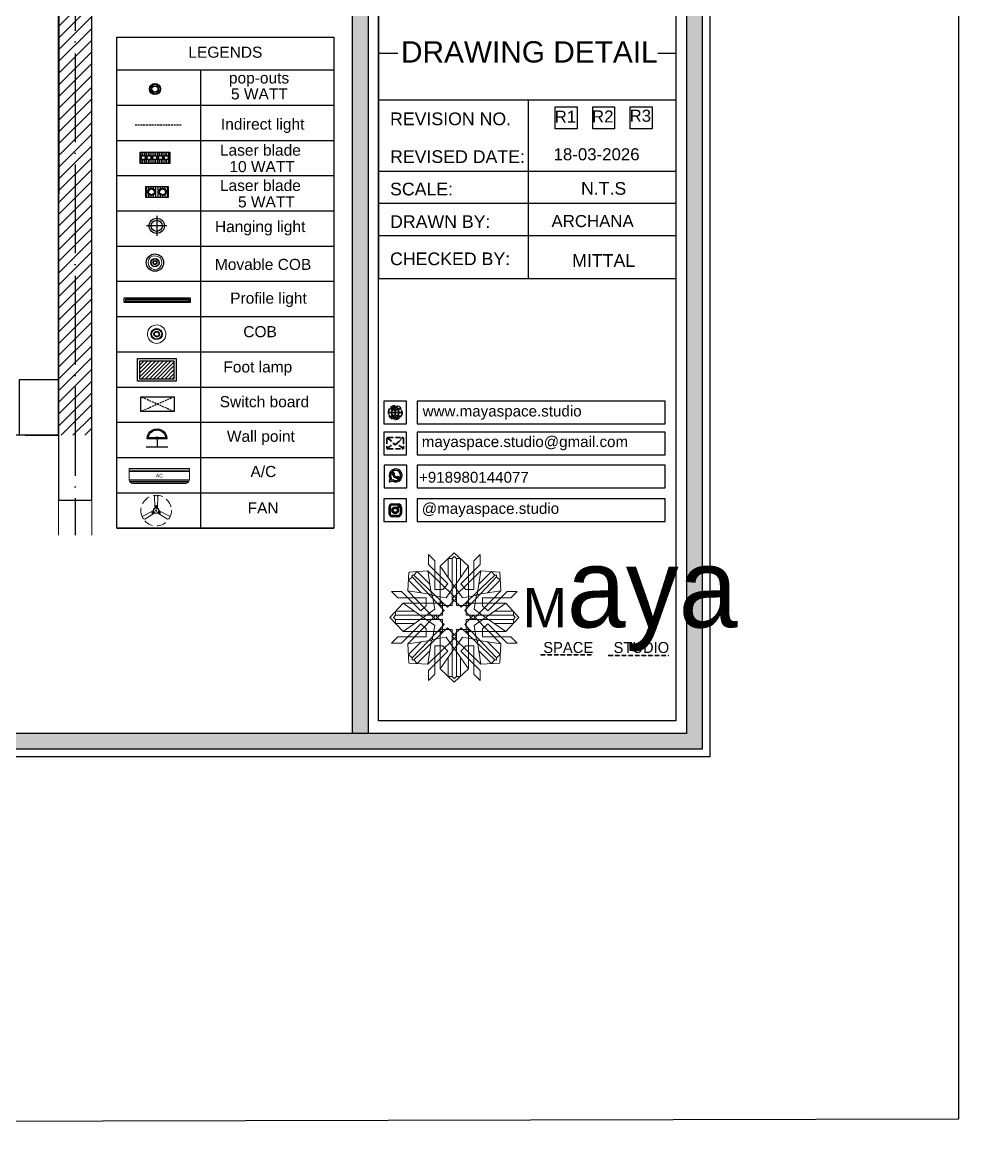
# Model space of a CAD drawing. Header units: millimetres. Extents: x 56222 to 3066687, y -650199 to -121287.
# Drawn here: x 130171.9 to 130425.3, y -185618 to -185314.3 of the extents above; entities that cross this region are included whole.
import ezdxf
from ezdxf.enums import TextEntityAlignment as Align

# ---------------------------------------------------------------- set-up
doc = ezdxf.new("R2010")
doc.units = ezdxf.units.MM
doc.header["$MEASUREMENT"] = 0
for name, pattern in [('00 . GROUND FLOOR$0$DASHED', [0.75, 0.5, -0.25]), ('ACAD_ISO04W100', [30, 24, -3, 0, -3]), ('DASHED', [0.75, 0.5, -0.25]), ('DASHED2', [0.375, 0.25, -0.125]), ('DASHEDX2', [1.5, 1, -0.5])]:
    doc.linetypes.add(name, pattern=pattern)
doc.layers.add('09ELECTRICAL', color=5, linetype='Continuous')
for name, color, linetype, lineweight in [('COLUMN', 1, 'Continuous', 30), ('Dimension', 10, 'DASHEDX2', 20), ('ELEC-wires', 1, 'DASHED2', 13), ('Electrical', 84, 'Continuous', 30), ('FIRST FLOOR', 7, 'Continuous', 9), ('FIRST FLOOR_( PLine )_', 251, 'Continuous', 30), ('FURNITURE', 32, 'Continuous', 9), ('GROUND FLOOR', 7, 'Continuous', 9), ('GROUND FLOOR  ( HATCH )', 251, 'Continuous', 9), ('NAME PLATE', 7, 'Continuous', 25), ('TILE', 14, 'Continuous', 9), ('X_PLOT', 1, 'Continuous', 9)]:
    doc.layers.add(name, color=color, linetype=linetype, lineweight=lineweight)
doc.layers.add('XX~SLAB ( PLINE )', color=251, linetype='Continuous', plot=False)
doc.styles.add('Arial', font='arial.ttf')
doc.styles.get("Standard").update_dxf_attribs({"font": 'arial.ttf', "height": 6})

# ---------------------------------------------------------------- blocks, each defined once
blk = doc.blocks.new('FSFSF')
at = {"color": 42, "lineweight": 5, "true_color": 0xe0ac11}
for p, q in [((28600.03, 143.51), (28600.03, 140.16)), ((28602.15, 141.41), (28600.03, 143.51)), ((28603.86, 139.69), (28608.58, 144.08)), ((28607.9, 142.22), (28606.58, 142.22)), ((28606.58, 142.22), (28606.58, 135.84)), ((28607.9, 142.22), (28608.58, 142.85)), ((28607.9, 142.22), (28607.9, 126.58)), ((28613.31, 139.69), (28608.58, 144.08)), ((28609.27, 142.22), (28608.59, 142.85)), ((28609.27, 142.22), (28609.27, 126.58)), ((28609.27, 142.22), (28610.59, 142.22)), ((28610.59, 142.22), (28610.59, 135.84)), ((28615.02, 141.41), (28617.14, 143.51)), ((28617.14, 143.51), (28617.14, 140.16)), ((28599.8, 138.06), (28593.54, 137.71)), ((28596.24, 137.86), (28595.12, 136.69)), ((28596.24, 137.86), (28600.47, 133.65)), ((28601.03, 130), (28599.8, 138.06)), ((28599.8, 138.05), (28608.58, 129.56)), ((28606.47, 133.76), (28600.03, 140.16)), ((28602.15, 141.41), (28602.15, 131.95)), ((28603.86, 126.58), (28603.86, 139.69)), ((28603.86, 139.69), (28608.58, 133.02)), ((28613.31, 139.69), (28608.59, 133.02)), ((28617.37, 138.05), (28608.59, 129.56)), ((28610.7, 133.76), (28617.14, 140.16)), ((28613.31, 126.58), (28613.31, 139.69)), ((28615.02, 141.41), (28615.02, 131.95)), ((28616.14, 130), (28617.37, 138.06)), ((28620.93, 137.86), (28616.7, 133.65)), ((28617.37, 138.06), (28623.63, 137.71)), ((28620.93, 137.86), (28622.05, 136.69)), ((28593.19, 131.45), (28593.54, 137.71)), ((28593.39, 135), (28594.56, 136.12)), ((28593.39, 135), (28597.6, 130.78)), ((28595.12, 136.69), (28594.53, 136.69)), ((28594.56, 136.12), (28594.56, 136.71)), ((28605.17, 124.98), (28594.56, 136.12)), ((28606.27, 126.08), (28595.12, 136.69)), ((28610.9, 126.08), (28622.05, 136.69)), ((28612.02, 124.98), (28622.62, 136.12)), ((28623.8, 135), (28619.59, 130.78)), ((28622.05, 136.69), (28622.64, 136.69)), ((28622.62, 136.12), (28622.62, 136.71)), ((28623.8, 135), (28622.62, 136.12)), ((28624, 131.45), (28623.65, 137.71)), ((28587.73, 131.22), (28591.08, 131.22)), ((28589.84, 129.1), (28587.73, 131.22)), ((28597.49, 124.78), (28591.08, 131.22)), ((28593.19, 131.45), (28601.69, 122.67)), ((28601.25, 130.22), (28593.19, 131.45)), ((28604.75, 131.95), (28602.15, 131.95)), ((28606.47, 133.76), (28604.75, 131.95)), ((28605.86, 129.18), (28608.58, 133.02)), ((28611.31, 129.18), (28608.59, 133.02)), ((28610.7, 133.76), (28612.42, 131.95)), ((28612.42, 131.95), (28615.02, 131.95)), ((28623.99, 131.45), (28615.5, 122.67)), ((28615.94, 130.22), (28624, 131.45)), ((28619.7, 124.78), (28626.1, 131.22)), ((28629.45, 131.22), (28626.1, 131.22)), ((28627.34, 129.1), (28629.45, 131.22)), ((28591.56, 127.39), (28587.17, 122.66)), ((28589.84, 129.1), (28599.29, 129.1)), ((28604.66, 127.39), (28591.56, 127.39)), ((28591.56, 127.39), (28598.23, 122.67)), ((28599.29, 126.5), (28599.29, 129.1)), ((28605.86, 129.18), (28601.03, 130)), ((28602.07, 125.39), (28601.25, 130.22)), ((28603.68, 126.54), (28603.68, 127.39)), ((28604.71, 127.57), (28603.86, 127.57)), ((28607.9, 126.58), (28603.86, 126.58)), ((28604.66, 123.35), (28604.66, 127.39)), ((28604.7, 126.58), (28604.71, 127.57)), ((28606.27, 126.08), (28608.58, 128.27)), ((28607.9, 128.92), (28608.58, 129.56)), ((28607.9, 128.92), (28608.58, 128.27)), ((28609.27, 128.92), (28608.59, 129.56)), ((28609.27, 128.92), (28608.59, 128.27)), ((28610.9, 126.08), (28608.59, 128.27)), ((28609.27, 126.58), (28613.31, 126.58)), ((28611.31, 129.18), (28616.14, 130)), ((28612.46, 126.58), (28612.46, 127.57)), ((28612.46, 127.57), (28613.31, 127.57)), ((28612.52, 123.35), (28612.52, 127.39)), ((28612.52, 127.39), (28625.63, 127.39)), ((28613.51, 126.54), (28613.51, 127.39)), ((28615.12, 125.39), (28615.94, 130.22)), ((28627.34, 129.1), (28617.89, 129.1)), ((28617.89, 126.5), (28617.89, 129.1)), ((28625.63, 127.39), (28618.96, 122.67)), ((28625.63, 127.39), (28630.02, 122.66)), ((28589.03, 123.35), (28588.4, 122.67)), ((28589.03, 123.35), (28589.03, 124.67)), ((28589.03, 124.67), (28595.4, 124.67)), ((28589.03, 123.35), (28604.66, 123.35)), ((28597.49, 124.78), (28599.29, 126.5)), ((28602.07, 125.39), (28598.23, 122.67)), ((28602.33, 123.35), (28601.69, 122.67)), ((28602.33, 123.35), (28602.97, 122.67)), ((28605.17, 124.98), (28602.97, 122.67)), ((28604.66, 126.54), (28603.68, 126.54)), ((28612.02, 124.98), (28614.21, 122.67)), ((28612.52, 126.54), (28613.51, 126.54)), ((28628.16, 123.35), (28612.52, 123.35)), ((28614.85, 123.35), (28614.21, 122.67)), ((28614.85, 123.35), (28615.5, 122.67)), ((28615.12, 125.39), (28618.96, 122.67)), ((28619.7, 124.78), (28617.89, 126.5)), ((28628.16, 124.67), (28621.78, 124.67)), ((28628.16, 123.35), (28628.16, 124.67)), ((28628.16, 123.35), (28628.78, 122.67)), ((28591.56, 117.94), (28587.17, 122.66)), ((28589.03, 121.98), (28588.4, 122.65)), ((28589.03, 121.98), (28604.66, 121.98)), ((28589.03, 121.98), (28589.03, 120.66)), ((28589.03, 120.66), (28595.4, 120.66)), ((28597.49, 120.54), (28591.08, 114.11)), ((28591.56, 117.94), (28598.23, 122.65)), ((28593.19, 113.88), (28601.69, 122.65)), ((28605.17, 120.35), (28594.56, 109.2)), ((28606.27, 119.15), (28595.12, 108.54)), ((28597.49, 120.54), (28599.29, 118.83)), ((28602.07, 119.94), (28598.23, 122.65)), ((28602.07, 119.94), (28601.25, 115.1)), ((28602.33, 121.98), (28601.69, 122.65)), ((28602.33, 121.98), (28602.97, 122.65)), ((28605.17, 120.35), (28602.97, 122.65)), ((28604.66, 121.98), (28604.66, 117.94)), ((28606.27, 119.15), (28608.58, 116.96)), ((28610.9, 119.15), (28608.59, 116.96)), ((28610.9, 119.15), (28622.05, 108.54)), ((28612.02, 120.35), (28614.21, 122.65)), ((28612.02, 120.35), (28622.62, 109.2)), ((28612.52, 121.98), (28612.52, 117.94)), ((28628.16, 121.98), (28612.52, 121.98)), ((28614.85, 121.98), (28614.21, 122.65)), ((28614.85, 121.98), (28615.5, 122.65)), ((28615.12, 119.94), (28618.96, 122.65)), ((28615.12, 119.94), (28615.94, 115.1)), ((28623.99, 113.88), (28615.5, 122.65)), ((28619.7, 120.54), (28617.89, 118.83)), ((28625.63, 117.94), (28618.96, 122.65)), ((28619.7, 120.54), (28626.1, 114.11)), ((28628.16, 120.66), (28621.78, 120.66)), ((28625.63, 117.94), (28630.02, 122.66)), ((28628.16, 121.98), (28628.78, 122.65)), ((28628.16, 121.98), (28628.16, 120.66)), ((28589.84, 116.23), (28587.73, 114.11)), ((28589.84, 116.23), (28599.29, 116.23)), ((28604.66, 117.94), (28591.56, 117.94)), ((28599.29, 118.83), (28599.29, 116.23)), ((28599.8, 107.17), (28608.58, 115.67)), ((28605.86, 116.05), (28601.03, 115.23)), ((28604.66, 118.78), (28603.68, 118.78)), ((28603.68, 118.78), (28603.68, 117.94)), ((28607.9, 118.65), (28603.86, 118.65)), ((28603.86, 118.65), (28603.86, 105.54)), ((28604.71, 117.66), (28603.86, 117.66)), ((28604.7, 118.65), (28604.71, 117.66)), ((28605.86, 116.05), (28608.58, 112.21)), ((28607.9, 103.01), (28607.9, 118.65)), ((28607.9, 116.31), (28608.58, 116.96)), ((28607.9, 116.31), (28608.58, 115.67)), ((28609.27, 116.31), (28608.59, 116.96)), ((28609.27, 116.31), (28608.59, 115.67)), ((28611.31, 116.05), (28608.59, 112.21)), ((28617.37, 107.17), (28608.59, 115.67)), ((28609.27, 118.65), (28613.31, 118.65)), ((28609.27, 103.01), (28609.27, 118.65)), ((28611.31, 116.05), (28616.14, 115.23)), ((28612.46, 118.65), (28612.46, 117.66)), ((28612.46, 117.66), (28613.31, 117.66)), ((28612.52, 118.78), (28613.51, 118.78)), ((28612.52, 117.94), (28625.63, 117.94)), ((28613.31, 118.65), (28613.31, 105.54)), ((28613.51, 118.78), (28613.51, 117.94)), ((28617.89, 118.83), (28617.89, 116.23)), ((28627.34, 116.23), (28617.89, 116.23)), ((28627.34, 116.23), (28629.45, 114.11)), ((28587.73, 114.11), (28591.08, 114.11)), ((28601.25, 115.1), (28593.19, 113.87)), ((28593.19, 113.87), (28593.54, 107.62)), ((28593.39, 110.32), (28597.6, 114.55)), ((28601.03, 115.23), (28599.8, 107.17)), ((28602.15, 103.82), (28602.15, 113.27)), ((28604.75, 113.27), (28602.15, 113.27)), ((28603.86, 105.54), (28608.58, 112.21)), ((28606.47, 111.47), (28604.75, 113.27)), ((28613.31, 105.54), (28608.59, 112.21)), ((28610.7, 111.47), (28612.42, 113.27)), ((28612.42, 113.27), (28615.02, 113.27)), ((28615.02, 103.82), (28615.02, 113.27)), ((28615.94, 115.1), (28624, 113.87)), ((28616.14, 115.23), (28617.37, 107.17)), ((28623.8, 110.32), (28619.59, 114.55)), ((28624, 113.87), (28623.65, 107.62)), ((28629.45, 114.11), (28626.1, 114.11)), ((28593.39, 110.32), (28594.56, 109.2)), ((28595.12, 108.54), (28594.53, 108.54)), ((28594.56, 109.2), (28594.56, 108.61)), ((28596.24, 107.37), (28595.12, 108.54)), ((28596.24, 107.37), (28600.47, 111.58)), ((28606.47, 111.47), (28600.03, 105.07)), ((28606.58, 103.01), (28606.58, 109.38)), ((28610.59, 103.01), (28610.59, 109.38)), ((28610.7, 111.47), (28617.14, 105.07)), ((28620.93, 107.37), (28616.7, 111.58)), ((28620.93, 107.37), (28622.05, 108.54)), ((28622.05, 108.54), (28622.64, 108.54)), ((28623.8, 110.32), (28622.62, 109.2)), ((28622.62, 109.2), (28622.62, 108.61)), ((28599.8, 107.17), (28593.54, 107.52)), ((28600.03, 101.71), (28600.03, 105.07)), ((28603.86, 105.54), (28608.58, 101.15)), ((28613.31, 105.54), (28608.58, 101.15)), ((28617.14, 101.71), (28617.14, 105.07)), ((28617.37, 107.17), (28623.63, 107.52)), ((28602.15, 103.82), (28600.03, 101.71)), ((28607.9, 103.01), (28606.58, 103.01)), ((28607.9, 103.01), (28608.58, 102.38)), ((28609.27, 103.01), (28608.59, 102.38)), ((28609.27, 103.01), (28610.59, 103.01)), ((28615.02, 103.82), (28617.14, 101.71))]:
    blk.add_line(p, q, dxfattribs=at)
blk = doc.blocks.new('hgwg')
at = {"layer": 'Dimension', "true_color": 0xd39e00}
h = blk.add_hatch(color=42, dxfattribs=at)
h.dxf.hatch_style = 1
h.paths.add_polyline_path([(27505.71, 45.05), (27494.27, 45.05), (27494.27, 44.9), (27505.71, 44.9)])
h = blk.add_hatch(color=42, dxfattribs=at)
h.dxf.hatch_style = 1
h.paths.add_polyline_path([(27523.3, 44.9), (27509.68, 44.9), (27509.68, 44.75), (27523.3, 44.75)])
at = {"layer": 'Dimension', "color": 42, "true_color": 0xd39e00}
for p, q in [((27494.27, 45.05), (27505.71, 45.05)), ((27494.27, 44.9), (27494.27, 45.05)), ((27494.27, 44.9), (27505.71, 44.9)), ((27505.71, 45.05), (27505.71, 44.9)), ((27509.68, 44.9), (27523.3, 44.9)), ((27509.68, 44.9), (27509.68, 44.75)), ((27509.68, 44.75), (27523.3, 44.75)), ((27523.3, 44.75), (27523.3, 44.9))]:
    blk.add_line(p, q, dxfattribs=at)
at = {"layer": 'Dimension', "color": 42, "true_color": 0xd39e00, "attachment_point": 1}
for s, width, insert, char_height in [('{\\fCinzel|b0|i0|c0|p2;\\H1.5x;M\\fAmsterdam One|b0|i0|c0|p2;\\H2x;aya}', 85.3277, (27490.17, 69.17), 6), ('{\\fCinzel|b0|i0|c0|p0;SPACE     STUDIO}', 66.129, (27494.83, 47.86), 2.5)]:
    blk.add_mtext_dynamic_manual_height_columns(s, width=width, gutter_width=30, heights=[0], dxfattribs=dict(at, insert=insert, char_height=char_height))
blk = doc.blocks.new('QEGW4TG')
at = {"layer": 'Dimension', "true_color": 0x000000}
h = blk.add_hatch(color=18, dxfattribs=at)
h.dxf.hatch_style = 1
h.paths.add_polyline_path([(2.69, 1.93, 0.170513), (2.95, 1.97, 0.190337), (3.11, 2.18, 0.316231), (3.07, 2.28), (2.79, 2.37, 0.273721), (2.69, 2.34, 0.040749), (2.63, 2.27, -0.441282), (2.53, 2.25, -0.11828), (2.06, 2.64, -0.441282), (2.07, 2.74, 0.040749), (2.13, 2.81, 0.290083), (2.14, 2.92), (2.01, 3.18, 0.316231), (1.91, 3.2, 0.190337), (1.73, 3, 0.170513), (1.72, 2.74, 0.252784)], flags=0)
h.paths.add_polyline_path([(1.19, 1.98), (1.03, 1.3, 0.550912), (1.11, 1.23), (1.75, 1.39, 6.344125)])
h.paths.add_polyline_path([(1.81, 1.7), (1.4, 1.6), (1.5, 2.03, -9.071339)], flags=16)
h.paths.add_polyline_path([(3.11, 2.16, -0.17811), (2.95, 1.97, -0.170513), (2.69, 1.93, -0.252784), (1.72, 2.74, -0.170513), (1.73, 3, -0.17811), (1.89, 3.19, -0.370089), (2.01, 3.18), (2.14, 2.92, -0.307185), (2.13, 2.8, -0.041087), (2.06, 2.73, 0.321676), (2.05, 2.65, 0.126524), (2.55, 2.24, 0.312216), (2.62, 2.26, -0.041087), (2.68, 2.34, -0.290673), (2.79, 2.37), (3.07, 2.28, -0.370089)], flags=0)
h = blk.add_hatch(color=18, dxfattribs=at)
h.dxf.hatch_style = 1
h.paths.add_polyline_path([(2.79, 2.37, 0.273721), (2.69, 2.34, 0.040749), (2.63, 2.27, -0.441282), (2.53, 2.25, -0.11828), (2.06, 2.64, -0.441282), (2.07, 2.74, 0.040749), (2.13, 2.81, 0.290083), (2.14, 2.92), (2.01, 3.18, 0.316231), (1.91, 3.2, 0.190337), (1.73, 3, 0.170513), (1.72, 2.74, 0.252784), (2.69, 1.93, 0.170513), (2.95, 1.97, 0.190337), (3.11, 2.18, 0.316231), (3.07, 2.28)])
for p, q in [((2.01, 3.18), (2.14, 2.92)), ((3.07, 2.28), (2.8, 2.36)), ((1.19, 1.98), (1.03, 1.3)), ((1.1, 1.23), (1.75, 1.39)), ((1.5, 2.03), (1.4, 1.6)), ((1.4, 1.6), (1.81, 1.7))]:
    blk.add_line(p, q)
blk.add_lwpolyline([(0, 0), (4.68, 0), (4.68, 4.68), (0, 4.68)], close=True)
for centre, radius, start, end in [((2.39, 2.56), 1.34, 241.4727, 205.6422), ((2.39, 2.56), 1.04, 235.9962, 210.8333), ((2.09, 2.87), 0.39, 159.7007, 198.4072), ((2.96, 3.23), 1.33, 201.4218, 258.1669), ((2.07, 2.87), 0.364, 118.9685, 159.3648), ((1.94, 3.12), 0.0896, 41.8985, 123.1344), ((2.11, 2.68), 0.066, 135.9932, 224.8892), ((1.67, 3.16), 0.586, 312.4617, 321.8728), ((3.12, 3.42), 1.31, 216.5455, 243.5279), ((2.05, 2.87), 0.104, 320.3924, 28.6971), ((3.11, 1.94), 0.586, 137.2645, 146.6756), ((2.76, 2.27), 0.104, 70.4402, 138.745), ((1.09, 1.29), 0.0598, 164.8483, 282.1458), ((2.57, 2.3), 0.066, 234.2482, 323.1441), ((2.75, 2.31), 0.39, 260.7301, 299.4366), ((2.76, 2.29), 0.364, 299.7725, 340.1688), ((3.03, 2.2), 0.0896, 336.0029, 57.2388)]:
    blk.add_arc(centre, radius, start, end)
blk = doc.blocks.new('ASGERG')
at = {"layer": 'Dimension', "true_color": 0x000000}
h = blk.add_hatch(color=18, dxfattribs=at)
h.dxf.hatch_style = 1
h.paths.add_polyline_path([(0.99, 1.7, 0.353872), (1.69, 1.03), (2.96, 1.03, 0.353872), (3.66, 1.7), (3.66, 2.99, 0.353872), (2.96, 3.67), (1.69, 3.67, 0.353872), (0.99, 2.99)])
h.paths.add_polyline_path([(1.27, 2.97, -0.353872), (1.72, 3.4), (2.94, 3.4, -0.353872), (3.38, 2.97), (3.38, 1.72, -0.353872), (2.94, 1.3), (1.72, 1.3, -0.353872), (1.27, 1.72)], flags=16)
h.paths.add_polyline_path([(3.02, 2.35, -1), (1.64, 2.35, -1)], flags=0)
h.paths.add_polyline_path([(2.74, 2.35, -1), (1.92, 2.35, -1)], flags=0)
h.paths.add_polyline_path([(2.86, 3.02, -1), (3.19, 3.02, -1)], flags=0)
h.paths.add_polyline_path([(1.64, 2.35, 1), (3.02, 2.35, 1)], flags=0)
h = blk.add_hatch(color=18, dxfattribs=at)
h.dxf.hatch_style = 1
h.paths.add_polyline_path([(1.64, 2.35, 1), (3.02, 2.35, 1)])
h.paths.add_polyline_path([(2.74, 2.35, -1), (1.92, 2.35, -1)], flags=16)
h = blk.add_hatch(color=18, dxfattribs=at)
h.dxf.hatch_style = 1
h.paths.add_polyline_path([(3.19, 3.02, 1), (2.86, 3.02, 1)])
for p, q in [((0.99, 2.99), (0.99, 1.7)), ((1.27, 2.97), (1.27, 1.72)), ((1.69, 3.67), (2.96, 3.67)), ((2.94, 3.4), (1.72, 3.4)), ((3.38, 2.97), (3.38, 1.72)), ((3.66, 2.99), (3.66, 1.7)), ((1.69, 1.03), (2.96, 1.03)), ((2.94, 1.3), (1.72, 1.3))]:
    blk.add_line(p, q)
blk.add_lwpolyline([(0, 0), (4.68, 0), (4.68, 4.68), (0, 4.68)], close=True)
for centre, radius in [((2.33, 2.35), 0.694), ((2.33, 2.35), 0.414), ((3.02, 3.02), 0.168)]:
    blk.add_circle(centre, radius)
for centre, radius, start, end in [((1.76, 2.89), 0.778, 94.8631, 172.8127), ((1.76, 2.91), 0.491, 94.8631, 172.8127), ((2.9, 2.91), 0.491, 7.1873, 85.1369), ((2.89, 2.89), 0.778, 7.1873, 85.1369), ((1.76, 1.8), 0.778, 187.1873, 265.1369), ((1.76, 1.78), 0.491, 187.1873, 265.1369), ((2.9, 1.78), 0.491, 274.8631, 352.8127), ((2.89, 1.8), 0.778, 274.8631, 352.8127)]:
    blk.add_arc(centre, radius, start, end)
blk = doc.blocks.new('ETYETE')
at = {"layer": 'Dimension', "true_color": 0x000000}
h = blk.add_hatch(color=18, dxfattribs=at)
h.dxf.hatch_style = 1
h.paths.add_polyline_path([(3.76, 1.14, 0.414214), (4.12, 1.5), (4.12, 3.29, 0.414214), (3.76, 3.65), (0.92, 3.65, 0.414214), (0.56, 3.29), (0.56, 1.5, 0.414214), (0.92, 1.14)])
h.paths.add_polyline_path([(2.61, 2.22), (3.92, 1.34, -0.198912), (3.76, 1.28), (0.92, 1.28, -0.198912), (0.76, 1.34), (2.08, 2.22), (2.34, 1.98)], flags=16)
h.paths.add_polyline_path([(2.34, 2.16), (0.89, 3.51, -0.028783), (0.92, 3.52), (3.76, 3.52, -0.028783), (3.79, 3.51)], flags=16)
h.paths.add_polyline_path([(2.71, 2.32), (3.92, 3.45, -0.202482), (3.99, 3.29), (3.99, 1.5, -0.043076), (3.98, 1.46)], flags=16)
h.paths.add_polyline_path([(1.98, 2.32), (0.7, 1.46, -0.043076), (0.7, 1.5), (0.7, 3.29, -0.202482), (0.76, 3.45)], flags=16)
blk.add_lwpolyline([(0, 0), (4.68, 0), (4.68, 4.68), (0, 4.68)], close=True)
at = {"layer": 'Dimension', "color": 18, "true_color": 0x000000}
for p, q in [((0.56, 3.29), (0.56, 1.5)), ((0.7, 3.29), (0.7, 1.5)), ((0.7, 1.46), (1.98, 2.32)), ((0.76, 3.45), (1.98, 2.32)), ((0.89, 3.51), (2.34, 2.16)), ((0.92, 3.65), (3.76, 3.65)), ((0.92, 3.52), (3.76, 3.52)), ((2.34, 2.16), (3.79, 3.51)), ((2.71, 2.32), (3.92, 3.45)), ((3.98, 1.46), (2.71, 2.32)), ((3.99, 3.29), (3.99, 1.5)), ((4.12, 3.29), (4.12, 1.5)), ((0.76, 1.34), (2.08, 2.22)), ((0.92, 1.28), (3.76, 1.28)), ((0.92, 1.14), (3.76, 1.14)), ((2.08, 2.22), (2.34, 1.98)), ((2.34, 1.98), (2.61, 2.22)), ((3.92, 1.34), (2.61, 2.22))]:
    blk.add_line(p, q, dxfattribs=at)
for centre, radius, start, end in [((0.92, 3.29), 0.358, 90, 180), ((0.92, 3.29), 0.224, 134.2136, 180), ((0.92, 3.29), 0.224, 90, 96.5948), ((3.76, 3.29), 0.358, 0, 90), ((3.76, 3.29), 0.224, 83.4052, 90), ((3.76, 3.29), 0.224, 0, 45.7864), ((0.92, 1.5), 0.358, 180, 270), ((0.92, 1.5), 0.224, 180, 189.8662), ((0.92, 1.5), 0.224, 225, 270), ((3.76, 1.5), 0.358, 270, 0), ((3.76, 1.5), 0.224, 270, 315), ((3.76, 1.5), 0.224, 350.1338, 0)]:
    blk.add_arc(centre, radius, start, end, dxfattribs=at)
blk = doc.blocks.new('DTGWEGEARG')
at = {"layer": 'Dimension', "true_color": 0x000000}
h = blk.add_hatch(color=18, dxfattribs=at)
h.dxf.hatch_style = 1
h.paths.add_polyline_path([(3.83, 2.34, 1), (0.85, 2.34, 1)])
h.paths.add_polyline_path([(2.51, 1.01, 0.105795), (2.96, 1.58, -0.055205), (3.3, 1.41, -0.169822)], flags=16)
h.paths.add_polyline_path([(2.41, 1.12), (2.41, 1.69, -0.058279), (2.81, 1.63, -0.103353)], flags=16)
h.paths.add_polyline_path([(2.26, 1.13, -0.101741), (1.87, 1.63, -0.057171), (2.26, 1.69)], flags=16)
h.paths.add_polyline_path([(2.17, 1.01, -0.169822), (1.38, 1.41, -0.055205), (1.72, 1.58, 0.105795)], flags=16)
h.paths.add_polyline_path([(3.02, 1.72, 0.081336), (3.13, 2.27), (3.68, 2.27, -0.152069), (3.4, 1.52, 0.05687)], flags=16)
h.paths.add_polyline_path([(2.87, 1.77, 0.061945), (2.41, 1.84), (2.41, 2.27), (2.98, 2.27, -0.081344)], flags=16)
h.paths.add_polyline_path([(2.26, 1.84, 0.060923), (1.8, 1.77, -0.081344), (1.7, 2.27), (2.26, 2.27)], flags=16)
h.paths.add_polyline_path([(1.66, 1.72, 0.05687), (1.28, 1.52, -0.152069), (1, 2.27), (1.55, 2.27, 0.081336)], flags=16)
h.paths.add_polyline_path([(2.41, 2.42), (2.41, 2.83, 0.061945), (2.87, 2.91, -0.080009), (2.98, 2.42)], flags=16)
h.paths.add_polyline_path([(3.13, 2.42, 0.080116), (3.02, 2.96, 0.05687), (3.4, 3.16, 0.028258), (3.3, 3.27, -0.055205), (2.96, 3.1, 0.105795), (2.51, 3.67, -0.36029), (3.68, 2.42)], flags=16)
h.paths.add_polyline_path([(2.26, 2.42), (1.7, 2.42, -0.080009), (1.8, 2.91, 0.060923), (2.26, 2.84)], flags=16)
h.paths.add_polyline_path([(1.55, 2.42), (1, 2.42, -0.150466), (1.28, 3.16, 0.05687), (1.66, 2.96, 0.080116)], flags=16)
h.paths.add_polyline_path([(2.41, 2.98), (2.41, 3.56, -0.103353), (2.81, 3.05, -0.058279)], flags=16)
h.paths.add_polyline_path([(2.26, 2.99, -0.057171), (1.87, 3.05, -0.101741), (2.26, 3.55)], flags=16)
h.paths.add_polyline_path([(1.72, 3.1, -0.055205), (1.38, 3.27, -0.169822), (2.17, 3.67, 0.105795)], flags=16)
blk.add_lwpolyline([(0, 0), (4.68, 0), (4.68, 4.68), (0, 4.68)], close=True)
at = {"layer": 'Dimension', "color": 18, "true_color": 0x000000}
for p, q in [((1, 2.42), (1.55, 2.42)), ((1.7, 2.42), (2.26, 2.42)), ((2.26, 3.55), (2.26, 2.99)), ((2.26, 2.84), (2.26, 2.42)), ((2.41, 3.56), (2.41, 2.98)), ((2.41, 2.83), (2.41, 2.42)), ((2.41, 2.42), (2.98, 2.42)), ((3.13, 2.42), (3.68, 2.42)), ((1, 2.27), (1.55, 2.27)), ((1.7, 2.27), (2.26, 2.27)), ((2.26, 2.27), (2.26, 1.84)), ((2.26, 1.69), (2.26, 1.13)), ((2.41, 2.27), (2.98, 2.27)), ((2.41, 2.27), (2.41, 1.84)), ((2.41, 1.69), (2.41, 1.12)), ((3.13, 2.27), (3.68, 2.27))]:
    blk.add_line(p, q, dxfattribs=at)
blk.add_circle((2.34, 2.34), 1.49, dxfattribs=at)
for centre, radius, start, end in [((2.34, 2.34), 1.34, 142.3819, 176.6093), ((2.34, 4.74), 1.9, 236.1399, 249.1595), ((2.34, 2.34), 1.34, 97.3549, 135.9073), ((2.34, 4.74), 1.75, 236.7417, 249.3811), ((3.28, 2.34), 1.73, 159.0567, 177.3789), ((3.28, 2.34), 1.58, 158.8325, 177.1302), ((3.28, 2.34), 1.73, 129.9301, 154.0867), ((2.34, 4.74), 1.9, 253.6799, 267.6253), ((3.28, 2.34), 1.58, 130.1073, 153.3446), ((2.34, 4.74), 1.75, 254.3336, 267.422), ((1.4, 2.34), 1.58, 26.6554, 50.2584), ((2.34, 4.74), 1.75, 272.3248, 285.6664), ((2.34, 4.74), 1.9, 272.1415, 286.3201), ((2.34, 2.34), 1.34, 3.3907, 82.6451), ((1.4, 2.34), 1.73, 25.9133, 50.0699), ((1.4, 2.34), 1.58, 2.8698, 21.1675), ((2.34, 4.74), 1.75, 290.6189, 303.2583), ((2.34, 4.74), 1.9, 290.8405, 303.8601), ((1.4, 2.34), 1.73, 2.6211, 20.9433), ((2.34, 2.34), 1.34, 183.0315, 217.6181), ((2.34, -0.06), 1.9, 110.8405, 123.8601), ((2.34, -0.06), 1.75, 110.6189, 123.2583), ((2.34, 2.34), 1.34, 224.0927, 262.6451), ((3.28, 2.34), 1.73, 182.3435, 200.9433), ((3.28, 2.34), 1.58, 182.5658, 201.1675), ((3.28, 2.34), 1.73, 205.9133, 230.0699), ((2.34, -0.06), 1.9, 92.3747, 106.3201), ((2.34, -0.06), 1.75, 92.578, 105.6664), ((3.28, 2.34), 1.58, 206.6554, 229.8927), ((2.34, -0.06), 1.9, 73.6799, 87.8585), ((2.34, -0.06), 1.75, 74.3336, 87.6752), ((1.4, 2.34), 1.58, 309.7416, 333.3446), ((1.4, 2.34), 1.73, 309.9301, 334.0867), ((2.34, 2.34), 1.34, 277.3549, 315.9073), ((1.4, 2.34), 1.58, 338.8325, 357.4342), ((2.34, -0.06), 1.75, 56.7417, 69.3811), ((1.4, 2.34), 1.73, 339.0567, 357.6565), ((2.34, -0.06), 1.9, 56.1399, 69.1595), ((2.34, 2.34), 1.34, 322.3819, 356.9685)]:
    blk.add_arc(centre, radius, start, end, dxfattribs=at)
blk = doc.blocks.new('LAYOUT FILE')
at = {"layer": 'NAME PLATE', "true_color": 0xd39e00}
h = blk.add_hatch(color=42, dxfattribs=at)
h.paths.add_polyline_path([(3346889.83, -513806.18), (3346889.83, -514260.7), (3347535.56, -514260.7), (3347535.56, -513806.18)])
h.paths.add_polyline_path([(3346894.36, -513810.71), (3347531.03, -513810.71), (3347531.03, -514256.17), (3346894.36, -514256.17)], flags=16)
blk.add_hatch(color=42, dxfattribs=at).paths.add_polyline_path([(3347433.6, -514256.17), (3347438.13, -514256.17), (3347438.13, -513806.18), (3347433.6, -513806.18)])
at = {"layer": 'NAME PLATE', "color": 42, "true_color": 0xd39e00}
for p, q in [((3347441.2, -514044.12), (3347441.2, -514123.43)), ((3347527.96, -514044.12), (3347527.96, -514123.43)), ((3347441.2, -514057.72), (3347446.81, -514057.72)), ((3347522.72, -514057.72), (3347527.96, -514057.72)), ((3347441.2, -514071.32), (3347527.96, -514071.32)), ((3347484.98, -514123.43), (3347484.98, -514071.32)), ((3347527.96, -514092.16), (3347441.2, -514092.16)), ((3347527.96, -514101.55), (3347441.2, -514101.55)), ((3347527.96, -514110.94), (3347441.2, -514110.94)), ((3347441.2, -514123.43), (3347527.96, -514123.43))]:
    blk.add_line(p, q, dxfattribs=at)
for points in [[(3346887.56, -513803.91), (3347537.83, -513803.91), (3347537.83, -514262.96), (3346887.56, -514262.96)], [(3346889.83, -513806.18), (3347535.56, -513806.18), (3347535.56, -514260.7), (3346889.83, -514260.7)], [(3347433.6, -514256.17), (3347433.6, -513806.18), (3347438.13, -513806.18), (3347438.13, -514256.17)], [(3346894.36, -513810.71), (3347531.03, -513810.71), (3347531.03, -514256.17), (3346894.36, -514256.17)], [(3347441.2, -514252.44), (3347441.2, -513814.44), (3347527.96, -513814.44), (3347527.96, -514252.44)], [(3347492.73, -514073.33), (3347499.12, -514073.33), (3347499.12, -514079.72), (3347492.73, -514079.72)], [(3347503.67, -514073.33), (3347510.06, -514073.33), (3347510.06, -514079.72), (3347503.67, -514079.72)], [(3347514.62, -514073.33), (3347521.01, -514073.33), (3347521.01, -514079.72), (3347514.62, -514079.72)]]:
    blk.add_lwpolyline(points, close=True, dxfattribs=at)
at = {"layer": 'NAME PLATE', "color": 18, "true_color": 0x000000}
for points in [[(3347452.43, -514165.84), (3347524.78, -514165.84), (3347524.78, -514159.23), (3347452.43, -514159.23)], [(3347452.43, -514174.87), (3347524.78, -514174.87), (3347524.78, -514168.26), (3347452.43, -514168.26)], [(3347452.46, -514184.5), (3347524.78, -514184.5), (3347524.78, -514177.88), (3347452.46, -514177.88)], [(3347452.43, -514194.36), (3347524.78, -514194.36), (3347524.78, -514187.74), (3347452.43, -514187.74)]]:
    blk.add_lwpolyline(points, close=True, dxfattribs=at)
at = {"layer": 'NAME PLATE', "color": 42, "true_color": 0xd39e00}
for name, p, xscale, yscale, zscale in [('DTGWEGEARG', (3347442.76, -514165.84), 1.413658832510879, 1.413658832510879, 1.413658832510879), ('ETYETE', (3347442.76, -514174.87), 1.413658832510879, 1.413658832510879, 1.413658832510879), ('QEGW4TG', (3347442.8, -514184.5), 1.413658832510879, 1.413658832510879, 1.413658832510879), ('ASGERG', (3347442.76, -514194.36), 1.413658832510879, 1.413658832510879, 1.413658832510879), ('FSFSF', (3322302.67, -514330.17), 0.8794785156214666, 0.8794785156214666, 0.8794785156214666), ('hgwg', (3312200.76, -514290.9), 1.283459272116341, 1.283459272116341, 1.283459272116341)]:
    blk.add_blockref(name, p, dxfattribs=dict(at, xscale=xscale, yscale=yscale, zscale=zscale))
at = {"layer": 'NAME PLATE', "style": 'Arial'}
for s, height, p in [('DRAWING DETAIL', 6.2234, (3347485.18, -514060.42)), ('REVISION NO.', 3.6986, (3347462.21, -514078.69)), ('REVISED DATE: ', 3.6986, (3347464.94, -514089.72)), ('SCALE:', 3.699, (3347453.75, -514099.17)), ('DRAWN BY:', 3.699, (3347459.2, -514108.68)), ('CHECKED BY:', 3.6986, (3347462.07, -514119.53)), ('MITTAL', 3.699, (3347506.87, -514120.02))]:
    blk.add_text(s, height=height, dxfattribs=at).set_placement(p, align=Align.CENTER)
at = {"layer": 'NAME PLATE', "insert": (3347506.87, -514095.29, 0), "char_height": 3.699, "width": 7.2187, "attachment_point": 2, "style": 'Arial'}
blk.add_mtext('N.T.S', dxfattribs=at)
at = {"layer": 'NAME PLATE', "color": 18, "true_color": 0x000000, "char_height": 3.1609, "attachment_point": 1}
for s, width, gutter_width, insert in [('www.mayaspace.studio', 49.6053, 41.49, (3347454.06, -514160.52, 0)), ('mayaspace.studio@gmail.com', 30.9472, 25.89, (3347453.81, -514169.44, 0)), ('+918980144077', 120.6798, 25.89, (3347452.99, -514179.84, 0)), ('@mayaspace.studio', 30.9472, 25.89, (3347453.81, -514188.92, 0))]:
    blk.add_mtext_dynamic_manual_height_columns(s, width=width, gutter_width=gutter_width, heights=[0], dxfattribs=dict(at, insert=insert))
blk = doc.blocks.new('FLOOR LT.')
at = {"layer": '09ELECTRICAL'}
h = blk.add_hatch(dxfattribs=at)
h.set_pattern_fill('ANSI31', color=256, scale=6.05916, angle=180, style=0)
h.set_pattern_definition([(225, (8190.6031, -14293.93296), (0.535559115, -0.535559115), [])])
h.paths.add_polyline_path([(0.56, -5.52), (-8.83, -5.52), (-8.83, -0.49), (0.56, -0.49)])
for points in [[(1.17, -6.13), (-9.43, -6.13), (-9.43, 0.12), (1.17, 0.12)], [(0.56, -5.52), (-8.83, -5.52), (-8.83, -0.49), (0.56, -0.49)]]:
    blk.add_lwpolyline(points, close=True, dxfattribs=at)
blk = doc.blocks.new('A$C2E9001B6')
at = {"layer": 'Electrical', "ltscale": 10}
for p, q in [((0, 5), (5.83, 5)), ((2.92, 2.71), (2.92, 5)), ((0.21, 2.71), (5.62, 2.71)), ((0.51, 2.42), (5.32, 2.42))]:
    blk.add_line(p, q, dxfattribs=at)
at = {"layer": 'Electrical', "ltscale": 10, "extrusion": (0, 0, -1)}
for centre, major_axis, start_param, end_param in [((2.92, 2.71), (-1.91, 1.91), 2.356194, 5.497787), ((2.92, 2.71), (1.71, 1.71), 0.902965, 3.809424), ((2.92, 2.43), (-0.223, 0.223), 2.378522, 5.47546)]:
    blk.add_ellipse(centre, major_axis=major_axis, ratio=1, start_param=start_param, end_param=end_param, dxfattribs=at)
blk = doc.blocks.new('zw$7A8B')
at = {"layer": 'Electrical', "lineweight": 9}
for p, q in [((0, 12), (0, 2.9)), ((0.28, 2.07), (47.72, 2.07)), ((0.81, 1.24), (47.19, 1.24)), ((3.04, 0), (44.96, 0))]:
    blk.add_line(p, q, dxfattribs=at)
at = {"layer": 'Electrical', "lineweight": 9, "ltscale": 2}
for p, q in [((0, 12), (48, 12)), ((0, 2.9), (0, 12)), ((48, 12), (48, 2.9)), ((48, 2.9), (0, 2.9))]:
    blk.add_line(p, q, dxfattribs=at)
at = {"layer": 'Electrical', "lineweight": 9, "ltscale": 15}
for p, q in [((0, 10.69), (48, 10.69)), ((0, 9.53), (48, 9.53))]:
    blk.add_line(p, q, dxfattribs=at)
at = {"layer": 'Electrical', "lineweight": 9}
for centre, start, end in [((3.61, 3.64), 191.54791, 261.14859), ((44.39, 3.64), 278.85141, 348.45209)]:
    blk.add_arc(centre, 3.68, start, end, dxfattribs=at)
at = {"layer": 'Electrical', "ltscale": 10, "insert": (21.28, 7.81), "char_height": 2.929, "width": 6.7046, "attachment_point": 1}
blk.add_mtext('AC', dxfattribs=at)
blk = doc.blocks.new('asaasd')
at = {"layer": 'Electrical', "color": 5, "lineweight": 5, "ltscale": 8}
blk.add_ellipse((4539.27, 3683.15), major_axis=(1.69, -1.84), ratio=1, start_param=-0.785398, end_param=5.497787, dxfattribs=at)
at = {"layer": 'Electrical', "color": 5, "ltscale": 8}
for major_axis, start_param, end_param in [((1.02, -1.1), -0.785398, 5.497787), ((-1.01, -0.93), 0.785398, 7.068583), ((-0.544, -0.501), 0.785398, 7.068583), ((-0.453, -0.417), 0.785398, 7.068583)]:
    blk.add_ellipse((4539.27, 3683.15), major_axis=major_axis, ratio=1, start_param=start_param, end_param=end_param, dxfattribs=at)

msp = doc.modelspace()

# ---------------------------------------------------------------- hatches: boundary and pattern name
at = {"layer": 'Electrical', "lineweight": 25, "true_color": 0x000000}
h = msp.add_hatch(dxfattribs=at)
h.set_pattern_fill('ANSI31', color=18, scale=4, angle=225)
h.set_pattern_definition([(270, (143203.0521, -206320.2601), (0.5, -2e-16), [])])
h.paths.add_polyline_path([(130209.53, -185352.42), (130210.4, -185351.37, -0.675401), (130210.86, -185350.23, -0.15536), (130211.24, -185350.35), (130211.86, -185349.6), (130211.86, -185349.42), (130203.77, -185349.42), (130203.77, -185352.42)])
h.paths.add_polyline_path([(130204.63, -185351.56, -1), (130204.63, -185350.23, -1)], flags=16)
h.paths.add_polyline_path([(130206.19, -185350.23, -1), (130206.19, -185351.56, -1)], flags=16)
h.paths.add_polyline_path([(130204.63, -185351.42, -1), (130204.63, -185350.36, -1)], flags=0)
h.paths.add_polyline_path([(130206.19, -185350.36, -1), (130206.19, -185351.42, -1)], flags=0)
h.paths.add_polyline_path([(130207.75, -185350.23, -1), (130207.75, -185351.56, -1)], flags=16)
h.paths.add_polyline_path([(130207.75, -185350.36, -1), (130207.75, -185351.42, -1)], flags=0)
h.paths.add_polyline_path([(130209.3, -185350.23, -1), (130209.3, -185351.56, -1)], flags=16)
h.paths.add_polyline_path([(130209.3, -185350.36, -1), (130209.3, -185351.42, -1)], flags=0)
h.paths.add_polyline_path([(130210.4, -185351.37), (130209.53, -185352.42), (130211.86, -185352.42), (130211.86, -185349.6), (130211.24, -185350.35, -0.731062), (130210.86, -185351.56, -0.193744)], flags=17)
h = msp.add_hatch(dxfattribs=at)
h.set_pattern_fill('ANSI31', color=18, scale=5, angle=45)
h.set_pattern_definition([(90, (129603.6912, -184775.1252), (-0.625, 0), [])])
h.paths.add_polyline_path([(130211.37, -185358.68), (130205.37, -185358.68), (130205.37, -185361.68), (130211.37, -185361.68)])
h.paths.add_polyline_path([(130207.87, -185360.14, -1), (130205.87, -185360.14, -1)], flags=16)
h.paths.add_polyline_path([(130210.87, -185360.14, -1), (130208.87, -185360.14, -1)], flags=16)
at = {"layer": 'GROUND FLOOR  ( HATCH )', "transparency": 33554687}
h = msp.add_hatch(dxfattribs=at)
h.set_pattern_fill('ANSI31', color=6, scale=18, style=0)
h.set_pattern_definition([(45, (13650.007, -22812.7886), (-1.590990258, 1.590990258), [])])
h.paths.add_polyline_path([(130190.69, -185111.95), (130181.69, -185111.95), (130181.69, -185425.96), (130190.69, -185425.96)])

# ---------------------------------------------------------------- linework, layer by layer
at = {"color": 242, "linetype": 'DASHED', "true_color": 0xcd2027}
for p, q in [((130212.97, -185419.61), (130203.97, -185415.62)), ((130212.97, -185415.62), (130203.97, -185419.61))]:
    msp.add_line(p, q, dxfattribs=at)
at = {"layer": 'COLUMN', "transparency": 33554687}
msp.add_lwpolyline([(130171.19, -185410.96), (130181.69, -185410.96), (130181.69, -185425.96), (130171.19, -185425.96)], close=True, dxfattribs=at)
at = {"layer": 'ELEC-wires', "color": 5, "linetype": 'ByBlock', "lineweight": 30, "ltscale": 4}
msp.add_lwpolyline([(130203.97, -185415.62), (130212.97, -185415.62), (130212.97, -185419.61), (130203.97, -185419.61)], close=True, dxfattribs=at)
at = {"layer": 'Electrical', "color": 0}
for p, q in [((130197.45, -185327.11), (130256.25, -185327.11)), ((130220.1, -185327.11), (130220.1, -185451.12))]:
    msp.add_line(p, q, dxfattribs=at)
at = {"layer": 'Electrical', "color": 18, "true_color": 0x000000}
for p, q in [((130197.45, -185327.11), (130256.25, -185327.11)), ((130197.45, -185336.65), (130256.25, -185336.65)), ((130197.45, -185346.19), (130256.25, -185346.19)), ((130197.45, -185355.73), (130256.25, -185355.73)), ((130197.45, -185365.27), (130256.25, -185365.27)), ((130197.45, -185374.81), (130256.25, -185374.81)), ((130197.45, -185374.81), (130256.25, -185374.81)), ((130197.45, -185384.35), (130256.25, -185384.35)), ((130197.45, -185393.89), (130256.25, -185393.89)), ((130197.45, -185403.43), (130256.25, -185403.43)), ((130197.45, -185412.96), (130256.25, -185412.96)), ((130197.45, -185422.5), (130256.25, -185422.5)), ((130197.45, -185432.04), (130256.25, -185432.04)), ((130197.45, -185441.58), (130256.25, -185441.58)), ((130197.45, -185441.58), (130256.25, -185441.58)), ((130197.45, -185451.12), (130256.25, -185451.12))]:
    msp.add_line(p, q, dxfattribs=at)
at = {"layer": 'Electrical', "color": 3, "linetype": '00 . GROUND FLOOR$0$DASHED', "lineweight": 30}
msp.add_line((130214.91, -185342.06), (130202.16, -185342.06), dxfattribs=at)
at = {"layer": 'Electrical'}
for p, q in [((130208.28, -185366.6), (130208.28, -185372.08)), ((130211.02, -185369.34), (130205.54, -185369.34))]:
    msp.add_line(p, q, dxfattribs=at)
at = {"layer": 'Electrical', "lineweight": 15, "ltscale": 20}
for p, q in [((130207.64, -185442.56), (130207.79, -185445.48)), ((130208.48, -185445.48), (130208.63, -185442.56)), ((130207.17, -185446.56), (130204.56, -185447.89)), ((130205.05, -185448.75), (130207.51, -185447.16)), ((130206.94, -185446.99), (130207.42, -185446.71)), ((130207.51, -185446.86), (130207.03, -185447.14)), ((130208.05, -185445.63), (130208.05, -185445.07)), ((130208.22, -185445.08), (130208.22, -185445.63)), ((130209.24, -185447.14), (130208.76, -185446.86)), ((130208.76, -185447.16), (130211.22, -185448.75)), ((130208.85, -185446.71), (130209.33, -185446.99)), ((130211.71, -185447.89), (130209.1, -185446.56))]:
    msp.add_line(p, q, dxfattribs=at)
at = {"layer": 'Electrical', "color": 0}
msp.add_lwpolyline([(130197.45, -185318.22), (130256.25, -185318.22), (130256.25, -185451.12), (130197.45, -185451.12)], close=True, dxfattribs=at)
at = {"layer": 'Electrical', "color": 240, "true_color": 0xed1f24}
for points in [[(130211.86, -185352.42), (130203.77, -185352.42), (130203.77, -185349.42), (130211.86, -185349.42)], [(130211.37, -185361.68), (130205.37, -185361.68), (130205.37, -185358.68), (130211.37, -185358.68)]]:
    msp.add_lwpolyline(points, close=True, dxfattribs=at)
at = {"layer": 'Electrical', "color": 7, "lineweight": 30}
msp.add_lwpolyline([(130199.38, -185389.99), (130217.42, -185389.99), (130217.42, -185388.93), (130199.38, -185388.93)], close=True, dxfattribs=at)
at = {"layer": 'Electrical', "color": 175, "lineweight": 30, "ltscale": 8, "true_color": 0x4554a5}
for points in [[(130217.02, -185389.16), (130217.02, -185389.78), (130199.9, -185389.78), (130199.9, -185389.16)], [(130217, -185389.18), (130217, -185389.76), (130199.91, -185389.76), (130199.91, -185389.18)]]:
    msp.add_lwpolyline(points, close=True, dxfattribs=at)
at = {"layer": 'Electrical', "color": 18, "ltscale": 8, "true_color": 0x000000}
for radius in [1.5, 1.3, 0.904, 0.804]:
    msp.add_circle((130207.8, -185332.32), radius, dxfattribs=at)
at = {"layer": 'Electrical', "color": 18, "lineweight": 25, "true_color": 0x000000}
for centre, radius in [((130204.63, -185350.89), 0.662), ((130206.19, -185350.89), 0.662), ((130207.75, -185350.89), 0.662), ((130209.3, -185350.89), 0.662), ((130210.86, -185350.89), 0.662), ((130204.63, -185350.89), 0.53), ((130206.19, -185350.89), 0.53), ((130207.75, -185350.89), 0.53), ((130209.3, -185350.89), 0.53), ((130210.86, -185350.89), 0.53), ((130206.87, -185360.14), 1), ((130206.87, -185360.14), 0.8), ((130209.87, -185360.14), 1), ((130209.87, -185360.14), 0.8)]:
    msp.add_circle(centre, radius, dxfattribs=at)
at = {"layer": 'Electrical'}
for radius in [2.06, 1.5]:
    msp.add_circle((130208.28, -185369.34), radius, dxfattribs=at)
at = {"layer": 'Electrical', "linetype": 'DASHED', "lineweight": 15, "ltscale": 5}
msp.add_circle((130208.13, -185446.4), 4.14, dxfattribs=at)
at = {"layer": 'Electrical', "color": 5, "lineweight": 5, "ltscale": 8}
msp.add_ellipse((130208.27, -185398.64), major_axis=(1.69, -1.84), ratio=1, start_param=-0.785398, end_param=5.497787, dxfattribs=at)
at = {"layer": 'Electrical', "color": 5, "ltscale": 8}
for major_axis, start_param, end_param in [((1.02, -1.1), -0.785398, 5.497787), ((-1.01, -0.93), 0.785398, 7.068583), ((-0.544, -0.501), 0.785398, 7.068583), ((-0.453, -0.417), 0.785398, 7.068583)]:
    msp.add_ellipse((130208.27, -185398.64), major_axis=major_axis, ratio=1, start_param=start_param, end_param=end_param, dxfattribs=at)
at = {"layer": 'Electrical', "lineweight": 15, "ltscale": 20}
for centre, major_axis, start_param, end_param in [((130208.13, -185442.84), (0.404, 0.404), -0.272136, 1.842967), ((130207.01, -185447.05), (0.0648, -0.0648), 3.199655, 5.648809), ((130207.17, -185446.65), (0.0659, -0.0659), 0.978238, 2.373008), ((130207.68, -185446.67), (0.294, -0.294), 3.855511, 4.241762), ((130208.13, -185446.4), (0.548, -0.548), 3.14161, 9.424795), ((130207.68, -185446.67), (0.294, -0.294), 4.659452, 5.045703), ((130208.13, -185446.4), (0.487, -0.487), 1.749190548672175e-05, 6.283202799085073), ((130207.43, -185447.11), (0.0659, 0.0659), -1.325776, 0.068994), ((130207.87, -185445.44), (0.0659, 0.0659), 2.863014, 4.257784), ((130208.13, -185445.87), (0.294, -0.294), 2.565057, 2.951308), ((130208.13, -185446.4), (0.122, 0.122), 1.570814, 7.853999), ((130208.13, -185445.1), (0.0648, 0.0648), -0.465536, 1.983618), ((130208.13, -185445.87), (0.294, 0.294), 0.19032, 0.57657), ((130208.4, -185445.44), (0.0659, -0.0659), 5.167028, 6.561799), ((130208.84, -185447.11), (0.0659, -0.0659), 3.072633, 4.467404), ((130208.59, -185446.67), (0.294, 0.294), 4.37911, 4.765361), ((130208.59, -185446.67), (0.294, 0.294), 5.183051, 5.569301), ((130209.1, -185446.65), (0.0659, -0.0659), 2.339416, 3.734186), ((130209.26, -185447.05), (0.0648, 0.0648), 3.723254, 6.172408), ((130205.05, -185448.18), (0.404, -0.404), 3.393055, 5.508159), ((130211.22, -185448.18), (0.404, -0.404), 5.48745, 7.602554)]:
    msp.add_ellipse(centre, major_axis=major_axis, ratio=1, start_param=start_param, end_param=end_param, dxfattribs=at)
at = {"layer": 'FIRST FLOOR', "transparency": 33554687}
for p, q in [((130181.69, -185115.46), (130181.69, -185425.96)), ((130181.69, -185425.96), (129935.69, -185425.96))]:
    msp.add_line(p, q, dxfattribs=at)
at = {"layer": 'FIRST FLOOR_( PLine )_', "transparency": 33554687}
for p, q in [((130181.69, -185425.96), (130181.69, -185115.46)), ((130172.69, -185425.96), (130181.69, -185425.96))]:
    msp.add_line(p, q, dxfattribs=at)
at = {"layer": 'FURNITURE', "color": 1, "linetype": 'ByBlock', "lineweight": 30}
msp.add_circle((130207.8, -185379.28), 2.35, dxfattribs=at)
at = {"layer": 'GROUND FLOOR', "color": 1, "linetype": 'ACAD_ISO04W100', "transparency": 33554687}
msp.add_line((130186.35, -185111.95), (130186.19, -185425.96), dxfattribs=at)
at = {"layer": 'GROUND FLOOR', "transparency": 33554687}
for p, q in [((130190.85, -185111.95), (130190.69, -185453.08)), ((130181.78, -185261.09), (130181.69, -185453.08)), ((130181.69, -185425.96), (130181.69, -185453.08))]:
    msp.add_line(p, q, dxfattribs=at)
at = {"layer": 'GROUND FLOOR', "color": 6, "lineweight": 30, "transparency": 33554687}
msp.add_lwpolyline([(130190.85, -185111.95), (130181.85, -185111.95), (130181.69, -185443.58), (130190.69, -185443.58)], close=True, dxfattribs=at)
at = {"layer": 'TILE', "color": 3, "lineweight": 30}
msp.add_lwpolyline([(127491.58, -185057.82), (130425.3, -185050.92), (130425.3, -185611.1), (127491.58, -185617.99)], close=True, dxfattribs=at)
at = {"layer": 'X_PLOT', "linetype": 'ACAD_ISO04W100', "lineweight": 30, "transparency": 33554687}
msp.add_line((130186.35, -185111.95), (130186.19, -185453.08), dxfattribs=at)
at = {"layer": 'XX~SLAB ( PLINE )', "transparency": 33554687}
msp.add_lwpolyline([(130025.01, -185115.77), (130181.69, -185115.96), (130181.69, -185425.96), (130172.69, -185425.96), (130152.89, -185425.96), (130112.55, -185425.96), (130087.19, -185425.96), (129944.69, -185425.96), (129944.69, -185461.96), (129776.69, -185461.96), (129776.69, -185115.46)], dxfattribs=at)

# ---------------------------------------------------------------- block references
at = {"xscale": 0.7478983196289134, "yscale": 0.7478983196289134, "zscale": 0.7478983196289134, "rotation": 270}
msp.add_blockref('asaasd', (127453.18, -181984.37), dxfattribs=at)
at = {"transparency": 33554687, "rotation": 180}
msp.add_blockref('A$C2E9001B6', (130211.28, -185424.28, 0), dxfattribs=at)
at = {"xscale": 0.339942740417126, "yscale": 0.339942740417126, "zscale": 0.339942740417126}
msp.add_blockref('zw$7A8B', (130200.8, -185439.1), dxfattribs=at)
at = {"layer": '09ELECTRICAL', "linetype": 'Continuous', "xscale": 0.9844334334397289, "yscale": 0.9844334334397289, "zscale": 0.9844334334397289}
msp.add_blockref('FLOOR LT.', (130212.39, -185405.38), dxfattribs=at)
at = {"layer": 'NAME PLATE', "lineweight": 0, "transparency": 33554687, "xscale": 0.9277279593272213, "yscale": 0.9277279593272213, "zscale": 0.9277279593272213}
msp.add_blockref('LAYOUT FILE', (-2975246.47, 291583.09, 0.11), dxfattribs=at)

# ---------------------------------------------------------------- texts
at = {"layer": 'Electrical', "color": 1, "char_height": 3, "attachment_point": 3}
for s, insert in [('LEGENDS', (130236.88, -185320.83)), ('pop-outs', (130244.13, -185327.8)), ('5 WATT', (130243.75, -185332.11)), ('Indirect light', (130248.26, -185340.29)), ('Laser blade', (130247.29, -185347.35)), ('10 WATT', (130245.65, -185351.79)), ('Laser blade', (130247.29, -185356.9)), ('5 WATT', (130245.65, -185361.34)), ('Hanging light', (130248.5, -185368.02)), ('Movable COB', (130250.11, -185378.27)), ('Profile light', (130248.9, -185387.4)), ('COB', (130240.79, -185396.48)), ('Foot lamp', (130244.96, -185406.01)), ('Switch board', (130249.55, -185415.42)), ('Wall point', (130245.67, -185424.78)), ('A/C', (130240.65, -185434.32)), ('FAN', (130241.26, -185444.17))]:
    msp.add_mtext_dynamic_manual_height_columns(s, width=72.3624, gutter_width=1, heights=[3.83], dxfattribs=dict(at, insert=insert))
at = {"layer": 'NAME PLATE', "transparency": 33554687, "style": 'Arial'}
for s, p in [('18-03-2026', (130327.33, -185351.59, 0.11)), ('ARCHANA', (130326.26, -185369.66, 0.11))]:
    msp.add_text(s, height=3.258, dxfattribs=at).set_placement(p, align=Align.CENTER)
at = {"layer": 'NAME PLATE', "transparency": 33554687, "char_height": 3.258, "width": 4.4824, "attachment_point": 2, "style": 'Arial'}
for s, insert in [('R2', (130328.99, -185338.1, 0.11)), ('R3', (130339.17, -185337.9, 0.11)), ('R1', (130318.9, -185338.17, 0.11))]:
    msp.add_mtext(s, dxfattribs=dict(at, insert=insert))

doc.saveas('drawing.dxf')
